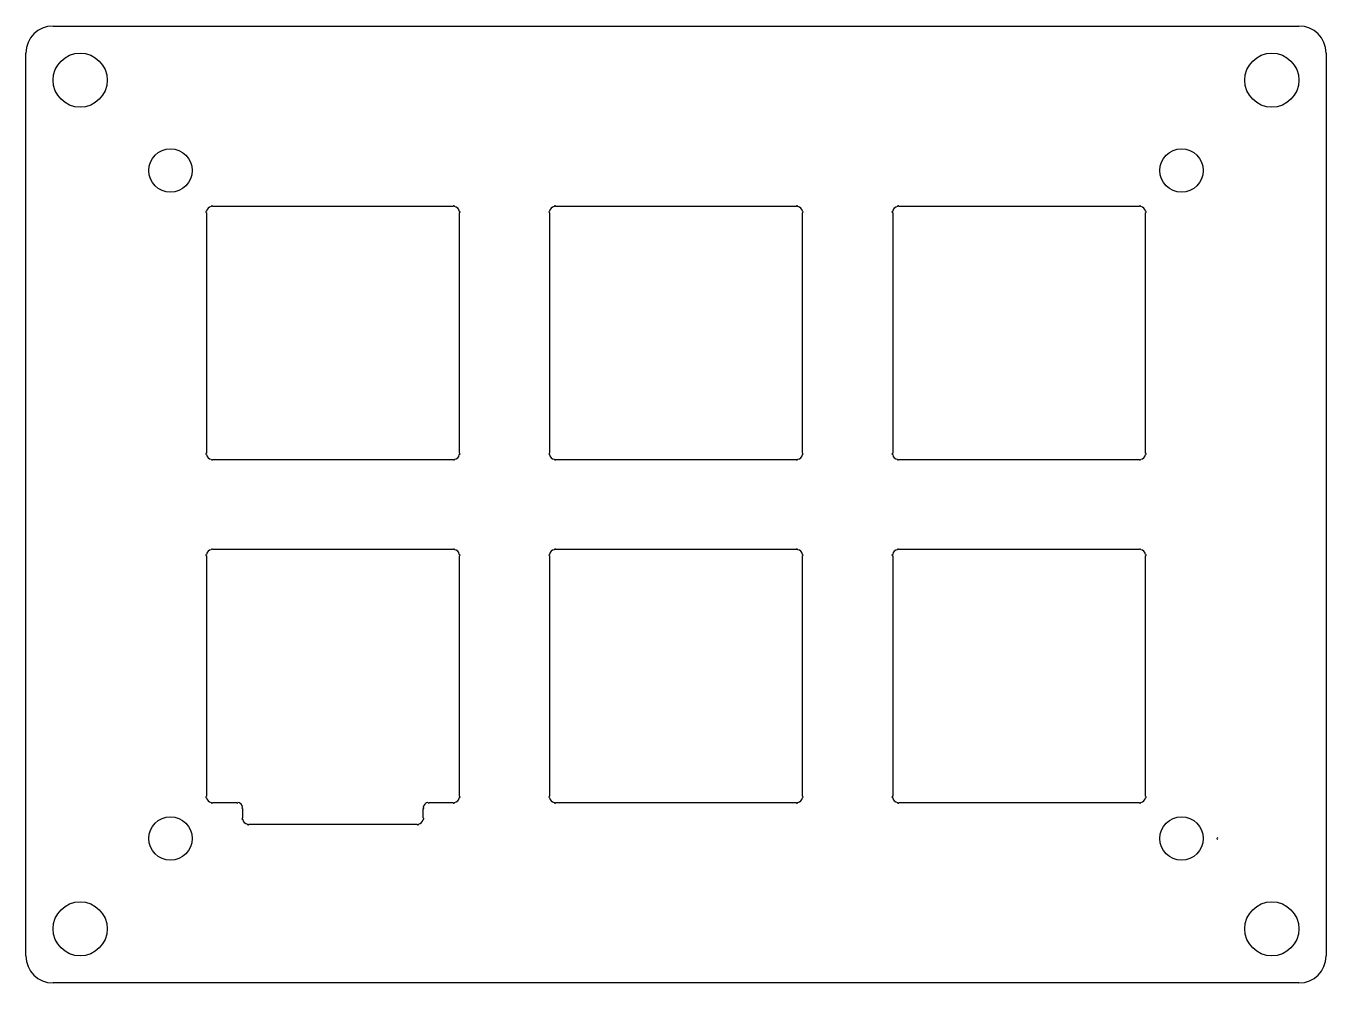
# Model space of a CAD drawing. Header units: millimetres. Extents: x -6 to 66, y -6 to 47.
import ezdxf

# ---------------------------------------------------------------- set-up
doc = ezdxf.new("R2010")
doc.units = ezdxf.units.MM

msp = doc.modelspace()

# ---------------------------------------------------------------- linework, layer by layer
for p, q in [((-4.5, 47), (0, 47)), ((0, 47), (64.5, 47)), ((-6, -4.5), (-6, 45.5)), ((66, 45.5), (66, -4.5)), ((64.5, -6), (-4.5, -6))]:
    msp.add_line(p, q)
at = {"color": 7, "linetype": 'Continuous', "lineweight": 25}
for p, q in [((17.6619, 37), (4.3381, 37)), ((36.6619, 37), (23.3381, 37)), ((55.6619, 37), (42.3381, 37)), ((4, 36.6619), (4, 23.3381)), ((18, 23.3381), (18, 36.6619)), ((23, 36.6619), (23, 23.3381)), ((37, 23.3381), (37, 36.6619)), ((42, 36.6619), (42, 23.3381)), ((56, 23.3381), (56, 36.6619)), ((4.3381, 23), (17.6619, 23)), ((23.3381, 23), (36.6619, 23)), ((42.3381, 23), (55.6619, 23)), ((17.6619, 18), (4.3381, 18)), ((36.6619, 18), (23.3381, 18)), ((55.6619, 18), (42.3381, 18)), ((4, 17.6619), (4, 4.3381)), ((18, 4.3381), (18, 17.6619)), ((23, 17.6619), (23, 4.3381)), ((37, 4.3381), (37, 17.6619)), ((42, 17.6619), (42, 4.3381)), ((56, 4.3381), (56, 17.6619)), ((4.3381, 4), (5.6619, 4)), ((6, 3.6619), (6, 3.1381)), ((16, 3.1381), (16, 3.6619)), ((16.3381, 4), (17.6619, 4)), ((23.3381, 4), (36.6619, 4)), ((42.3381, 4), (55.6619, 4)), ((6.3381, 2.8), (15.6619, 2.8))]:
    msp.add_line(p, q, dxfattribs=at)
for centre, radius in [((-3, 44), 1.5), ((63, 44), 1.5), ((2, 39), 1.2), ((58, 39), 1.2), ((2, 2), 1.2), ((58, 2), 1.2), ((-3, -3), 1.5), ((63, -3), 1.5)]:
    msp.add_circle(centre, radius, dxfattribs=at)
for centre, start, end in [((-4.5, 45.5), 90, 180), ((64.5, 45.5), 0, 90), ((-4.5, -4.5), 180, 270), ((64.5, -4.5), 270, 0)]:
    msp.add_arc(centre, 1.5, start, end)
for centre, radius, start, end in [((4, 36.7), 0.0381, 86.358026, 270), ((4.300007, 36.699993), 0.300007, 97.282621, 172.717379), ((4.3, 37), 0.0381, 0, 183.641974), ((17.7, 37), 0.0381, 356.358026, 180), ((17.699993, 36.699993), 0.300007, 7.282621, 82.717379), ((18, 36.7), 0.0381, 270, 93.641974), ((23, 36.7), 0.0381, 86.358026, 270), ((23.300007, 36.699993), 0.300007, 97.282621, 172.717379), ((23.3, 37), 0.0381, 0, 183.641974), ((36.7, 37), 0.0381, 356.358026, 180), ((36.699993, 36.699993), 0.300007, 7.282621, 82.717379), ((37, 36.7), 0.0381, 270, 93.641974), ((42, 36.7), 0.0381, 86.358026, 270), ((42.300007, 36.699993), 0.300007, 97.282621, 172.717379), ((42.3, 37), 0.0381, 0, 183.641974), ((55.7, 37), 0.0381, 356.358026, 180), ((55.699993, 36.699993), 0.300007, 7.282621, 82.717379), ((56, 36.7), 0.0381, 270, 93.641974), ((4, 23.3), 0.0381, 90, 273.641974), ((4.300007, 23.300007), 0.300007, 187.282621, 262.717379), ((17.699993, 23.300007), 0.300007, 277.282621, 352.717379), ((18, 23.3), 0.0381, 266.358026, 90), ((23, 23.3), 0.0381, 90, 273.641974), ((23.300007, 23.300007), 0.300007, 187.282621, 262.717379), ((36.699993, 23.300007), 0.300007, 277.282621, 352.717379), ((37, 23.3), 0.0381, 266.358026, 90), ((42, 23.3), 0.0381, 90, 273.641974), ((42.300007, 23.300007), 0.300007, 187.282621, 262.717379), ((55.699993, 23.300007), 0.300007, 277.282621, 352.717379), ((56, 23.3), 0.0381, 266.358026, 90), ((4.3, 23), 0.0381, 176.358026, 0), ((17.7, 23), 0.0381, 180, 3.641974), ((23.3, 23), 0.0381, 176.358026, 0), ((36.7, 23), 0.0381, 180, 3.641974), ((42.3, 23), 0.0381, 176.358026, 0), ((55.7, 23), 0.0381, 180, 3.641974), ((4.3, 18), 0.0381, 0, 183.641974), ((17.7, 18), 0.0381, 356.358026, 180), ((23.3, 18), 0.0381, 0, 183.641974), ((36.7, 18), 0.0381, 356.358026, 180), ((42.3, 18), 0.0381, 0, 183.641974), ((55.7, 18), 0.0381, 356.358026, 180), ((4, 17.7), 0.0381, 86.358026, 270), ((4.300007, 17.699993), 0.300007, 97.282621, 172.717379), ((17.699993, 17.699993), 0.300007, 7.282621, 82.717379), ((18, 17.7), 0.0381, 270, 93.641974), ((23, 17.7), 0.0381, 86.358026, 270), ((23.300007, 17.699993), 0.300007, 97.282621, 172.717379), ((36.699993, 17.699993), 0.300007, 7.282621, 82.717379), ((37, 17.7), 0.0381, 270, 93.641974), ((42, 17.7), 0.0381, 86.358026, 270), ((42.300007, 17.699993), 0.300007, 97.282621, 172.717379), ((55.699993, 17.699993), 0.300007, 7.282621, 82.717379), ((56, 17.7), 0.0381, 270, 93.641974), ((4, 4.3), 0.0381, 90, 273.641974), ((18, 4.3), 0.0381, 266.358026, 90), ((23, 4.3), 0.0381, 90, 273.641974), ((37, 4.3), 0.0381, 266.358026, 90), ((42, 4.3), 0.0381, 90, 273.641974), ((56, 4.3), 0.0381, 266.358026, 90), ((4.300007, 4.300007), 0.300007, 187.282621, 262.717379), ((4.3, 4), 0.0381, 176.358026, 0), ((5.7, 4), 0.0381, 180, 356.358026), ((5.699993, 3.699993), 0.300007, 7.282621, 82.717379), ((6, 3.7), 0.0381, 93.641974, 270), ((16, 3.7), 0.0381, 270, 86.358026), ((16.300007, 3.699993), 0.300007, 97.282621, 172.717379), ((16.3, 4), 0.0381, 183.641974, 0), ((17.7, 4), 0.0381, 180, 3.641974), ((17.699993, 4.300007), 0.300007, 277.282621, 352.717379), ((23.300007, 4.300007), 0.300007, 187.282621, 262.717379), ((23.3, 4), 0.0381, 176.358026, 0), ((36.7, 4), 0.0381, 180, 3.641974), ((36.699993, 4.300007), 0.300007, 277.282621, 352.717379), ((42.300007, 4.300007), 0.300007, 187.282621, 262.717379), ((42.3, 4), 0.0381, 176.358026, 0), ((55.7, 4), 0.0381, 180, 3.641974), ((55.699993, 4.300007), 0.300007, 277.282621, 352.717379), ((6, 3.1), 0.0381, 90, 273.641974), ((6.300007, 3.100007), 0.300007, 187.282621, 262.717379), ((15.699993, 3.100007), 0.300007, 277.282621, 352.717379), ((16, 3.1), 0.0381, 266.358026, 90), ((6.3, 2.8), 0.0381, 176.358026, 0), ((15.7, 2.8), 0.0381, 180, 3.641974), ((60, 2), 0.0381, 90, 269.452936)]:
    msp.add_arc(centre, radius, start, end, dxfattribs=at)

doc.saveas('drawing.dxf')
